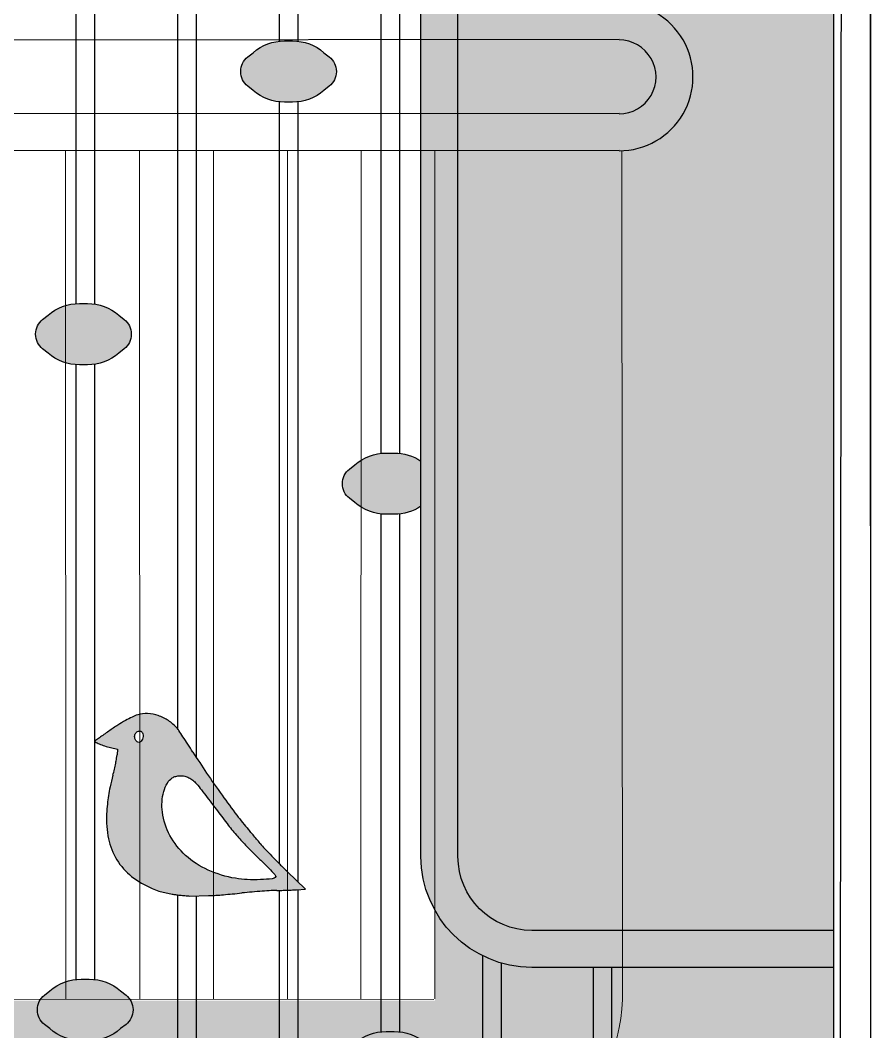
# Model space of a CAD drawing. Header units: millimetres. Extents: x 35877 to 3066687, y -650199 to -40525.
# Drawn here: x 147811.93 to 147834.94, y -179514.65 to -179487.28 of the extents above; entities that cross this region are included whole.
import ezdxf

# ---------------------------------------------------------------- set-up
doc = ezdxf.new("R2010")
doc.units = ezdxf.units.MM
doc.header["$MEASUREMENT"] = 0
for name, color, linetype, lineweight in [('A8_FURNITURE', 32, 'Continuous', 30), ('dim05', 1, 'Continuous', 13), ('Elevation 4.5', 206, 'Continuous', 5), ('FURNITURE', 32, 'Continuous', 9), ('NAME PLATE', 7, 'Continuous', 25)]:
    doc.layers.add(name, color=color, linetype=linetype, lineweight=lineweight)

msp = doc.modelspace()

# ---------------------------------------------------------------- hatches: boundary and pattern name
at = {"layer": 'dim05', "lineweight": 0, "true_color": 0xa47149, "transparency": 33554630}
h = msp.add_hatch(color=35, dxfattribs=at)
h.dxf.hatch_style = 1
h.paths.add_polyline_path([(147833.9333789536, -179435.8508806982), (147787.9412881414, -179435.8508806982), (147787.9489375521, -179527.8102054721), (147833.9410283643, -179527.8102054721), (147833.9397890665, -179512.9116729833), (147827.9410283643, -179512.9116729833), (147827.9410283643, -179515.8102054721, -0.4142135623730951), (147824.9410283643, -179518.8102054721), (147796.9434750057, -179518.8102054721, -0.4142135623730951), (147793.9434750057, -179515.8102054721), (147793.9434750057, -179446.816105517, -0.4142135623730951), (147796.9434750057, -179443.816105517), (147824.9410283643, -179443.816105517, -0.4142135623730951), (147827.9410283643, -179446.816105517), (147827.9410283643, -179473.7118078662), (147833.9365283219, -179473.7118078662)])
h = msp.add_hatch(color=35, dxfattribs=at)
h.dxf.hatch_style = 1
h.paths.add_polyline_path([(147833.9365283219, -179473.7118078662), (147825.7743616977, -179473.7118078662, 0.4142135623730951), (147822.7743616977, -179476.7118078662), (147822.7743616977, -179509.9116729833, 0.4142135623730951), (147825.7743616977, -179512.9116729833), (147833.9397890665, -179512.9116729833), (147833.9397058839, -179511.9116729833), (147825.7743616977, -179511.9116729833, -0.4142135623730951), (147823.7743616977, -179509.9116729833), (147823.7743616977, -179476.7118078662, -0.4142135623730951), (147825.7743616977, -179474.7118078662), (147833.9366115044, -179474.7118078662)])
h = msp.add_hatch(color=35, dxfattribs=at)
h.dxf.hatch_style = 1
h.paths.add_polyline_path([(147833.9366115044, -179474.7118078662), (147825.7743616977, -179474.7118078662, 0.414213562373095), (147823.7743616977, -179476.7118078662), (147823.7743616977, -179509.9116729833, 0.4142135623730951), (147825.7743616977, -179511.9116729833), (147833.9397058839, -179511.9116729833)])
at = {"layer": 'Elevation 4.5', "lineweight": 0, "true_color": 0x000000, "transparency": 33554628}
h = msp.add_hatch(color=18, dxfattribs=at)
h.dxf.hatch_style = 1
h.paths.add_polyline_path([(147820.4847196697, -179488.6757019529, 0.2335693837455621), (147820.29468628, -179488.2755619868), (147820.1500166119, -179488.1612626045, 0.1866468864992518), (147819.2999438364, -179487.8447661146), (147819.0836106114, -179487.8447661146, 0.1866468864992447), (147818.2335378358, -179488.1612626045), (147818.0888681678, -179488.2755619868, 0.2294381312187929), (147817.8988347781, -179488.6678892743, 0.2335693837448415), (147818.0888681678, -179489.0680292404), (147818.2335378358, -179489.1823286227, 0.1866468864992493), (147819.0836106114, -179489.4988251126), (147819.2999438364, -179489.4988251126, 0.1866468864992456), (147820.1500166119, -179489.1823286227), (147820.2946862799, -179489.0680292405, 0.2294381312761698)])
h = msp.add_hatch(color=18, dxfattribs=at)
h.dxf.hatch_style = 1
h.paths.add_polyline_path([(147814.9364985196, -179495.7869500763, 0.2335693837455621), (147814.74646513, -179495.3868101101), (147814.6017954619, -179495.2725107278, 0.1866468864992518), (147813.7517226864, -179494.9560142379), (147813.5353894614, -179494.9560142379, 0.1866468864992447), (147812.6853166858, -179495.2725107278), (147812.5406470178, -179495.3868101102, 0.2294381312187929), (147812.3506136281, -179495.7791373976, 0.2335693837448415), (147812.5406470178, -179496.1792773637), (147812.6853166858, -179496.293576746, 0.1866468864992493), (147813.5353894614, -179496.610073236), (147813.7517226864, -179496.610073236, 0.1866468864992456), (147814.6017954619, -179496.293576746), (147814.7464651299, -179496.1792773638, 0.2294381312761698)])
h = msp.add_hatch(color=18, dxfattribs=at)
h.dxf.hatch_style = 1
h.paths.add_polyline_path([(147822.7743616976, -179499.2152104836, 0.1540341310282323), (147822.0499085805, -179498.9966278288), (147821.8335753555, -179498.9966278288, 0.1866468864992425), (147820.98350258, -179499.3131243188), (147820.8388329119, -179499.4274237011, 0.2294381312187928), (147820.6487995222, -179499.8197509885, 0.2335693837448415), (147820.8388329119, -179500.2198909547), (147820.98350258, -179500.334190337, 0.1866468864992494), (147821.8335753555, -179500.6506868269), (147822.0499085805, -179500.6506868269, 0.154034131035368), (147822.7743616976, -179500.4321041722)])
h = msp.add_hatch(color=18, dxfattribs=at)
h.dxf.hatch_style = 1
edge = h.paths.add_edge_path()
edge.add_arc((147797.3773806192, -179519.176077728), 22.71277757108558, 32.16172456926157, 32.81148210288643)
edge.add_arc((147802.6574918077, -179515.7717804727), 16.43035654375045, 32.81148210665176, 33.63723764329593)
edge.add_arc((147801.6787897627, -179516.4229767994), 17.60590507442646, 33.63732160428831, 34.28730340976625)
edge.add_arc((147815.667666228, -179506.8849539671), 0.674793347500813, 34.28730343310656, 41.16894355051372)
edge.add_arc((147815.2709495965, -179507.2318734695), 1.201801152872894, 41.16894354354579, 55.9920307366927)
edge.add_arc((147815.2925292873, -179507.1998898589), 1.163218327600577, 55.99203073469801, 71.17988011244289)
edge.add_arc((147815.3297655773, -179507.0906407759), 1.047797777297143, 71.1799864031716, 87.21540258183099)
edge.add_arc((147815.3436360747, -179506.8054666406), 0.7622865198643559, 87.21540257365744, 107.569980809068)
edge.add_arc((147815.5028427223, -179507.3082634406), 1.289687106465092, 107.5699808175182, 114.984230487483)
edge.add_arc((147816.0664130053, -179508.517712782), 2.62399560651567, 114.984230472451, 119.3422138767468)
edge.add_arc((147816.6739639419, -179509.5984892265), 3.863832637452334, 119.3422138913767, 122.918402823684)
edge.add_arc((147819.2561690607, -179513.587160935), 8.615388727239672, 122.9184028174024, 124.8820485785528)
edge.add_arc((147846.7349115082, -179553.0033265547), 56.66448235709579, 124.8820485660495, 125.0486099598604)
edge.add_arc((147833.2549963353, -179533.786732658), 33.19140002734221, 125.0486100054601, 125.297528854635)
edge.add_arc((147853.8726184493, -179562.9087078726), 68.87298886579251, 125.2975288079876, 125.400118313947)
edge.add_arc((147814.1229955112, -179506.9757993331), 0.2543122433924807, 125.400118316436, 130.7660377782542)
edge.add_arc((147813.9681525722, -179506.7961969433), 0.01717651394238802, 130.7660378935498, 241.7913550572283)
edge.add_arc((147814.6465556764, -179505.5314387559), 1.452392192579913, 241.7913550735764, 246.6074439563219)
edge.add_arc((147814.7176788858, -179505.3670241132), 1.631530925651959, 246.6074439603124, 252.0734011422824)
edge.add_arc((147814.8823448605, -179504.8580164882), 2.166510967779784, 252.0734011402797, 256.4923487535344)
edge.add_line((147814.376301603, -179506.9645990275), (147814.5606065602, -179507.0088727643))
edge.add_line((147814.5606065602, -179507.0088727643), (147814.5515573649, -179507.1638591555))
edge.add_arc((147813.7997491723, -179507.1199633068), 0.7530885764697608, 350.1867725936558, 356.65846321495945, ccw=False)
edge.add_arc((147809.1078411803, -179506.30841453), 5.514665208493895, 348.6954306194755, 350.18677260226514, ccw=False)
edge.add_arc((147808.4571561621, -179506.1783477948), 6.178222552240888, 347.16117339176003, 348.6954936126226, ccw=False)
edge.add_arc((147808.2059700786, -179506.1211054187), 6.435848517784304, 345.672186875351, 347.1612144690426, ccw=False)
edge.add_arc((147826.1215538912, -179510.6969934413), 12.0548760364553, 165.6721868666316, 167.2040636775351)
edge.add_arc((147818.2587843098, -179508.9112024595), 3.991862026780903, 167.204063686911, 170.6969806769675)
edge.add_arc((147817.6457801724, -179508.8107816753), 3.370687006033028, 170.6970534266985, 174.5650807287393)
edge.add_arc((147820.7964711068, -179509.1105471331), 6.535606071972467, 174.565080738195, 176.9223248547493)
edge.add_arc((147816.8729948555, -179508.8995924587), 2.606462683265474, 176.9223248525256, 191.7869719320551)
edge.add_arc((147816.077201803, -179509.0656534511), 1.793527977553087, 191.7869719330732, 211.4585563509173)
edge.add_arc((147816.0123059103, -179509.1053571652), 1.717449979413286, 211.4585563533364, 231.6243327161126)
edge.add_arc((147816.3394108653, -179508.6922931784), 2.244346087587395, 231.6243327160234, 248.1267195580764)
edge.add_line((147815.5032683944, -179510.7750690015), (147815.6823824881, -179510.8469753964))
edge.add_line((147815.6823824881, -179510.8469753964), (147816.0416317896, -179510.9287750923))
edge.add_arc((147816.336600227, -179509.3893083645), 1.567470632925063, 259.1533424034242, 262.434350220214)
edge.add_arc((147816.8796066595, -179505.3009690814), 5.691712875962254, 262.4343501949585, 263.6909855828025)
edge.add_arc((147816.9410529885, -179504.7451968664), 6.250871535311828, 263.6909856047576, 264.9343735003256)
edge.add_arc((147816.8106317576, -179506.2165066291), 4.773792622310335, 264.9343735001598, 266.4562436123144)
edge.add_line((147816.5155598631, -179510.981171211), (147817.0223996082, -179510.9654574148))
edge.add_line((147817.0223996082, -179510.9654574148), (147817.148331235, -179510.9654574148))
edge.add_arc((147817.1483312346, -179509.9168811587), 1.048576256143861, 270.0000000222639, 274.4026507890214)
edge.add_arc((147814.9740325811, -179481.6764288086), 29.37260710579882, 274.4026507642312, 274.7970686569487)
edge.add_arc((147815.177679853, -179484.103539244), 26.9369681186945, 274.7971488530964, 275.310263421353)
edge.add_arc((147814.1965885881, -179473.5486804395), 37.53732586980061, 275.3103236337591, 275.7105061503938)
edge.add_arc((147819.904535844, -179530.6290282476), 19.82770500941959, 94.91844812055871, 95.7105061553006, ccw=False)
edge.add_arc((147819.9851788427, -179531.5659648005), 20.76810566715427, 94.15348781103518, 94.9184901770812, ccw=False)
edge.add_arc((147819.8212007533, -179529.3077800935), 18.50397515314464, 93.39746178999599, 94.1535177038175, ccw=False)
edge.add_arc((147818.9116976691, -179513.9876378147), 3.156859616249403, 90.60034834854628, 93.39746178710669, ccw=False)
edge.add_arc((147818.7950881743, -179502.8591200267), 7.972269097740296, 270.6003483631366, 271.0369806123186)
edge.add_line((147818.9393682109, -179510.8300834464), (147819.6495606159, -179510.7943167216))
edge.add_arc((147835.7738480023, -179493.4859923778), 23.65524752161354, 223.9404505925304, 227.0283183088817, ccw=False)
edge.add_arc((147830.2813877535, -179498.8010874221), 16.01214733226215, 222.896776801858, 223.8834857300156, ccw=False)
edge.add_arc((147821.3865842227, -179507.0657165119), 3.870416654803198, 220.0632280018442, 222.8967767977496, ccw=False)
edge.add_arc((147742.807498636, -179573.1493051186), 98.80242968147073, 40.06322799918034, 40.1516844981128)
edge.add_arc((147756.0190694464, -179562.0038692869), 81.51757089850346, 40.15175099837433, 40.25570186641909)
edge.add_arc((147759.310527162, -179559.2169685629), 77.20474009557171, 40.25575072261492, 40.34538112926886)
edge.add_arc((147813.6483098325, -179513.0611362149), 5.909891156234724, 40.3453811102247, 40.94446054311418)
edge.add_arc((147823.9866233364, -179504.0917567609), 7.776981894013973, 217.2227130501662, 220.944460562683, ccw=False)
edge.add_arc((147837.3198111429, -179493.9629831504), 24.52111375975269, 215.641396512841, 217.2227130518501, ccw=False)
edge.add_arc((147839.2127360707, -179492.6057122927), 26.85035160999695, 214.0867432932073, 215.6413965111122, ccw=False)
edge.add_arc((147833.6974706722, -179496.3379669446), 20.19093142486694, 212.1617245665263, 214.0867432949394, ccw=False)
edge = h.paths.add_edge_path(flags=16)
edge.add_arc((147815.2551457157, -179506.6452220634), 0.2322651146118047, 204.4953488956486, 219.9434680252169, ccw=False)
edge.add_arc((147815.2031712221, -179506.6689031097), 0.1751499683182469, 171.290389192147, 204.4953488683468, ccw=False)
edge.add_arc((147815.1939503087, -179506.6674905286), 0.1658214834924032, 136.6978099472737, 171.2903892049318, ccw=False)
edge.add_arc((147815.1563189137, -179506.63202578), 0.1141120038685766, 93.00279646678632, 136.6978099550661, ccw=False)
edge.add_arc((147815.1556105935, -179506.6185228373), 0.1005904958060329, 45.000014898631775, 93.00279645580622, ccw=False)
edge.add_arc((147815.1590851192, -179506.6150483478), 0.09567680006221069, 11.325878481928214, 45.00003095784922, ccw=False)
edge.add_arc((147814.999201982, -179506.6470712548), 0.2587353297781608, -4.7066212332899795, 11.325878482564974, ccw=False)
edge.add_arc((147814.9858490487, -179506.6459718903), 0.272133442740565, 339.6071331042216, 355.2933787699598, ccw=False)
edge.add_arc((147815.1203096899, -179506.6959583003), 0.1286820390840577, 312.14464819820995, 339.6071330874381, ccw=False)
edge.add_arc((147815.1104135457, -179506.6850231629), 0.1434302898713241, 290.55917258419873, 312.14464822246345, ccw=False)
edge.add_arc((147815.1367952102, -179506.7553625901), 0.06830621089635083, 252.9833380006609, 290.55917254643856, ccw=False)
edge.add_arc((147815.1413348531, -179506.7405295162), 0.08381841382622764, 219.9434680186553, 252.98333803240502, ccw=False)
edge = h.paths.add_edge_path(flags=16)
edge.add_arc((147816.2235740789, -179508.055073262), 0.3224896342936749, 104.54598176385619, 123.51146245731499, ccw=False)
edge.add_arc((147816.268062027, -179508.2265276386), 0.4996217341068242, 90.8832227233267, 104.5459817776453, ccw=False)
edge.add_arc((147816.2686449192, -179508.2643376071), 0.5374361954011544, 77.69642233482853, 90.88322270792588, ccw=False)
edge.add_arc((147816.2843161701, -179508.1924843175), 0.4638938039961975, 62.970975317138425, 77.69642235515062, ccw=False)
edge.add_arc((147816.2123083019, -179508.3336309087), 0.622347246046015, 51.14747338085027, 62.970975305511615, ccw=False)
edge.add_arc((147816.1005017219, -179508.4724294874), 0.8005767519077509, 41.35852815053022, 51.14747337910302, ccw=False)
edge.add_arc((147814.4488283633, -179509.9264520537), 3.00107817356593, 37.224918750188124, 41.3585281564371, ccw=False)
edge.add_arc((147762.9911720024, -179549.0202243238), 67.62470719938264, 36.79428501611818, 37.22491874805053, ccw=False)
edge.add_arc((147851.5846125205, -179482.7576443767), 43.00768952093476, 216.7942850155055, 217.637653555101)
edge.add_arc((147823.3733381983, -179504.5128003693), 7.382378137841509, 217.6376535555531, 220.7440865039881)
edge.add_arc((147822.2717899359, -179505.461756994), 5.928443046414641, 220.7440865036091, 224.3298438756137)
edge.add_arc((147832.7736343752, -179495.2027514746), 20.60958506176154, 224.3298438766727, 225.7480068876762)
edge.add_arc((147805.4478753349, -179523.2514756012), 18.5494245306522, 44.86726686309112, 45.748006887651115, ccw=False)
edge.add_arc((147814.8569361045, -179513.8859087791), 5.27372242245683, 42.62086097932121, 44.86726685715291, ccw=False)
edge.add_arc((147813.0757934524, -179515.5249506627), 7.694244565161012, 41.450303158881525, 42.62086099310898, ccw=False)
edge.add_arc((147818.8269542376, -179510.4456396208), 0.02122358009796283, -32.61788156688658, 41.45030317844203, ccw=False)
edge.add_arc((147818.7392134608, -179510.3894884626), 0.125393616470867, 275.88485687641503, 327.3821184445491, ccw=False)
edge.add_arc((147818.2092174377, -179505.2475320521), 5.294591959775962, 272.4032081349221, 275.8848568685409, ccw=False)
edge.add_arc((147818.263040271, -179506.5299896504), 4.011005426326134, 267.33728693384694, 272.40320813495885, ccw=False)
edge.add_arc((147818.2018968586, -179507.8447152595), 2.694858799206424, 260.5119849194672, 267.33728693438877, ccw=False)
edge.add_arc((147818.2577718204, -179507.5103900631), 3.033820962743133, 245.8124506496482, 260.51198491980324, ccw=False)
edge.add_arc((147817.9687166535, -179508.1539409646), 2.328334852051495, 227.8874133910659, 245.81245064905892, ccw=False)
edge.add_arc((147817.7707442392, -179508.3729446421), 2.033113430747092, 208.563410003735, 227.8874133889282, ccw=False)
edge.add_arc((147817.5893467847, -179508.4716927488), 1.826579595609213, 187.620794974303, 208.563486297588, ccw=False)
edge.add_arc((147817.1910334675, -179508.5249862374), 1.424716814798801, 176.1607285301803, 187.6207949680533, ccw=False)
edge.add_arc((147817.0778371067, -179508.5173898108), 1.311265848237073, 163.965792939255, 176.1607285358748, ccw=False)
edge.add_arc((147816.8217848945, -179508.443802553), 1.044849219870216, 150.4171642868732, 163.9657929342519, ccw=False)
edge.add_arc((147816.2757072035, -179508.1338035952), 0.4169159444802546, 123.51146246436971, 150.4171642894861, ccw=False)
h = msp.add_hatch(color=18, dxfattribs=at)
h.dxf.hatch_style = 1
h.paths.add_polyline_path([(147814.9852960742, -179514.0638829931, 0.2335693837455621), (147814.7952626845, -179513.6637430269), (147814.6505930164, -179513.5494436446, 0.1866468864992518), (147813.8005202409, -179513.2329471547), (147813.5841870159, -179513.2329471547, 0.1866468864992447), (147812.7341142403, -179513.5494436446), (147812.5894445723, -179513.663743027, 0.2294381312187929), (147812.3994111826, -179514.0560703144, 0.2335693837448415), (147812.5894445723, -179514.4562102805), (147812.7341142403, -179514.5705096628, 0.1866468864992493), (147813.5841870159, -179514.8870061528), (147813.8005202409, -179514.8870061528, 0.1866468864992456), (147814.6505930164, -179514.5705096628), (147814.7952626844, -179514.4562102806, 0.2294381312761698)])
at = {"layer": 'NAME PLATE', "lineweight": 0, "true_color": 0x000000, "transparency": 33554687}
h = msp.add_hatch(color=18, dxfattribs=at)
h.dxf.hatch_style = 1
h.set_gradient(color1=(153, 155, 55), color2=(229, 232, 120), name='INVCYLINDER')
h.paths.add_polyline_path([(147828.1930536732, -179448.8842849353, 0.4109880837196706), (147823.1558561839, -179443.9023187343), (147823.1558561839, -179486.8484026891), (147828.1930536732, -179486.8447528988)], flags=17)
h.paths.add_polyline_path([(147828.1932208911, -179490.8622906549, 0.9852287181319922), (147828.1308178998, -179486.8638287072), (147823.1558561839, -179486.8484026891), (147823.1558561839, -179513.8091620171), (147799.0937123773, -179513.8091620171), (147799.0937123773, -179443.9020153749, 0.4142438736979137), (147794.111031105, -179448.8842849782), (147794.0637649731, -179513.8338188594, 0.4139882622943566), (147799.0637634936, -179518.8376652783), (147823.1130773901, -179518.8561660311, 0.4196556007892562), (147828.2217151825, -179513.8289367436)])

# ---------------------------------------------------------------- linework, layer by layer
at = {"layer": 'A8_FURNITURE', "linetype": 'ByBlock', "transparency": 33554687}
for p, q in [((147805.1335622975, -179487.8135204977, 0.09655821470844032), (147828.1327340939, -179487.7968560419, -0.005341385572617833)), ((147828.1349551934, -179489.8095384896, -0.005341385572617833), (147805.1324542961, -179489.8135208806, 0.09655821470844032)), ((147828.1352335503, -179490.8095384509, -0.005341385572617833), (147805.1327326529, -179490.8135208419, 0.09655821470844032))]:
    msp.add_line(p, q, dxfattribs=at)
at = {"layer": 'A8_FURNITURE', "linetype": 'ByBlock', "lineweight": 15, "transparency": 33554687}
for p, q in [((147813.1586970536, -179490.8148598576, -0.005341385572617833), (147813.1660847955, -179513.7720445507, -260.7309773997318)), ((147815.158697286, -179490.8154165715, -0.005341385572617833), (147815.1660853012, -179513.7735831191, -260.7309773997318)), ((147817.1586967013, -179490.8130375407, -0.005341385572617833), (147817.166085807, -179513.7751216875, -260.7309773997318)), ((147819.1624585114, -179490.8122616283, -175.1587648751721), (147819.1660863127, -179513.7766602559, -260.7309773997318)), ((147821.1512879374, -179513.7781874398, -260.7309773997318), (147821.1527688481, -179490.8116575824, -175.1528191198062)), ((147828.2115195427, -179490.8143579401, -186.1791207335177), (147828.2216555164, -179513.7816509797, -264.8791426845772)), ((147823.1239729275, -179513.7797049948, -260.7309773997318), (147799.0952493606, -179513.7612200818, -260.7309773997318))]:
    msp.add_line(p, q, dxfattribs=at)
at = {"layer": 'A8_FURNITURE', "linetype": 'ByBlock', "transparency": 33554687, "elevation": -0.005341385572617833}
msp.add_lwpolyline([(147788.1148941412, -179435.7907197089), (147834.1745089414, -179435.8296912353), (147834.1072745206, -179527.8427822833)], dxfattribs=at)
at = {"layer": 'A8_FURNITURE', "linetype": 'ByBlock', "lineweight": 15, "transparency": 33554687, "elevation": -0.005341385572617833}
msp.add_lwpolyline([(147823.1512879373, -179513.7595789251), (147823.152768065, -179490.811050596)], dxfattribs=at)
at = {"layer": 'A8_FURNITURE', "linetype": 'ByBlock', "transparency": 33554687}
for radius in [1.999999924652877, 0.9999999246528772]:
    msp.add_arc((147828.1319044493, -179488.8159432846, -0.005341385572617833), radius, 269.9840513279892, 90, dxfattribs=at)
at = {"layer": 'A8_FURNITURE', "linetype": 'ByBlock', "lineweight": 15, "transparency": 33554687}
msp.add_arc((147822.9969614754, -179513.581647723, -269.0273079685351), 5.228520739575467, 271.2718854368276, 357.8077663662448, dxfattribs=at)
at = {"layer": 'Elevation 4.5', "color": 18, "lineweight": 30, "true_color": 0x000000, "transparency": 33554687}
for p, q in [((147834.9410283643, -179527.8102054721, -0.005341385572617833), (147834.9333789536, -179434.8508806982, -0.005341385572617833)), ((147818.9419458548, -179464.8433887099, -0.005341385572617833), (147818.9419458548, -179487.850555959, -0.005341385572617833)), ((147819.4419458549, -179464.8650733169, -0.005341385572617833), (147819.4419458549, -179487.850555959, -0.005341385572617833)), ((147816.6921497416, -179480.3185647542, -0.005341385572617833), (147816.6921497416, -179489.7464426201, -0.005341385572617833)), ((147816.1921497416, -179480.5816570163, -0.005341385572617833), (147816.1921497416, -179489.7858124236, -0.005341385572617833)), ((147821.691741968, -179483.917347112, -0.005341385572617833), (147821.691741968, -179499.0028522813, -0.005341385572617833)), ((147822.191741968, -179483.917347112, -0.005341385572617833), (147822.191741968, -179499.0028522812, -0.005341385572617833)), ((147813.9423536284, -179486.9832260517, -0.005341385572617833), (147813.9423536284, -179494.9622671672, -0.005341385572617833)), ((147813.4423536284, -179487.0950708166, -0.005341385572617833), (147813.4423536284, -179494.9523849168, -0.005341385572617833)), ((147818.9419458548, -179489.4921660522, -0.005341385572617833), (147818.9419458548, -179510.1065788832, -0.005341385572617833)), ((147819.4419458549, -179489.4921660522, -0.005341385572617833), (147819.4419458549, -179510.5938343978, -0.005341385572617833)), ((147816.6921497416, -179489.7464426201, -0.005341385572617833), (147816.6921497416, -179507.2234054682, -0.005341385572617833)), ((147816.1921497416, -179489.7858124236, -0.005341385572617833), (147816.1921497416, -179506.4603799384, -0.005341385572617833)), ((147813.4423536284, -179496.6019347506, -0.005341385572617833), (147813.4423536284, -179511.9806925725, -0.005341385572617833)), ((147813.9423536284, -179496.5920525002, -0.005341385572617833), (147813.9423536284, -179511.9708103221, -0.005341385572617833)), ((147821.691741968, -179500.6444623745, -0.005341385572617833), (147821.691741968, -179514.6549075193, -0.005341385572617833)), ((147822.191741968, -179500.6444623745, -0.005341385572617833), (147822.191741968, -179514.6549075192, -0.005341385572617833)), ((147814.3763011983, -179506.9645989303, -0.005341385572617833), (147814.5606065602, -179507.0088727643, -0.005341385572617833)), ((147814.5606065602, -179507.0088727643, -0.005341385572617833), (147814.5515574039, -179507.163858487, -0.005341385572617833)), ((147819.6495606159, -179510.7943167216, -0.005341385572617833), (147819.158771893, -179510.3203886482, -0.005341385572617833)), ((147815.5032699035, -179510.7750696073, -0.005341385572617833), (147815.6823824881, -179510.8469753964, -0.005341385572617833)), ((147815.6823824881, -179510.8469753964, -0.005341385572617833), (147816.0416317896, -179510.9287750923, -0.005341385572617833)), ((147818.9419458548, -179510.8300363723, -0.005341385572617833), (147818.9419458548, -179518.2976740648, -0.005341385572617833)), ((147819.4089005984, -179510.811116682, -0.005341385572617833), (147819.6495606159, -179510.7943167216, -0.005341385572617833)), ((147819.4419458548, -179510.8088098634, -0.005341385572617833), (147819.4419458548, -179518.3102054721, -0.005341385572617833)), ((147816.1921497416, -179510.9510131917, -0.005341385572617833), (147816.1921497416, -179518.2976740648, -0.005341385572617833)), ((147816.5155598631, -179510.981171211, -0.005341385572617833), (147817.0223996082, -179510.9654574148, -0.005341385572617833)), ((147816.6921497416, -179510.9923656169, -0.005341385572617833), (147816.6921497416, -179518.3102054721, -0.005341385572617833)), ((147817.0223996082, -179510.9654574148, -0.005341385572617833), (147817.1483322761, -179510.9654574148, -0.005341385572617833)), ((147813.4423536284, -179511.9806925725, -0.005341385572617833), (147813.4423536284, -179513.2391716071, -0.005341385572617833)), ((147813.9423536284, -179511.9708103221, -0.005341385572617833), (147813.9423536284, -179513.2391716071, -0.005341385572617833)), ((147824.4415380812, -179512.5993450629, -0.005341385572617833), (147824.4415380812, -179518.2976740648, -0.005341385572617833)), ((147824.9415380812, -179512.7937564006, -0.005341385572617833), (147824.9415380812, -179518.3102054721, -0.005341385572617833))]:
    msp.add_line(p, q, dxfattribs=at)
at = {"layer": 'Elevation 4.5', "color": 18, "lineweight": 30, "true_color": 0x000000, "transparency": 33554687, "elevation": -0.005341385572617833}
msp.add_lwpolyline([(147834.9333789536, -179434.8508806982), (147786.9412881414, -179434.8508806982), (147786.9489375521, -179527.8102054721), (147834.9410283643, -179527.8102054721)], close=True, dxfattribs=at)
for points in [[(147827.4410283643, -179473.7118078662), (147827.4410283643, -179446.816105517, 0.4142135623730951), (147824.9410283643, -179444.316105517), (147796.9434750057, -179444.316105517, 0.4142135623730951), (147794.4434750057, -179446.816105517), (147794.4434750057, -179515.8102054721, 0.4142135623730951), (147796.9434750057, -179518.3102054721), (147824.9410283643, -179518.3102054721, 0.4142135623730951), (147827.4410283643, -179515.8102054721), (147827.4410283643, -179512.9116729833)], [(147822.7743616976, -179500.4321041721, -0.1540341310315644), (147822.0499085805, -179500.6506868269), (147821.8335753555, -179500.6506868269, -0.1866468864992491), (147820.98350258, -179500.334190337), (147820.8388329119, -179500.2198909547, -0.2294381312374742), (147820.6487995222, -179499.8275636672), (147820.6487995222, -179499.8197509885, -0.2294381312374741), (147820.8388329119, -179499.4274237011), (147820.98350258, -179499.3131243188, -0.1866468864992491), (147821.8335753555, -179498.9966278288), (147822.0499085805, -179498.9966278288, -0.1540341310319655), (147822.7743616976, -179499.2152104836)]]:
    msp.add_lwpolyline(points, format="xyb", dxfattribs=at)
for points in [[(147820.4848883006, -179488.6674546662), (147820.4848883006, -179488.6752673449, -0.2294381312374742), (147820.294854911, -179489.0675946324), (147820.1501852429, -179489.1818940146, -0.1866468864992491), (147819.3001124673, -179489.4983905046), (147819.0837792424, -179489.4983905046, -0.1866468864992491), (147818.2337064668, -179489.1818940146), (147818.0890367987, -179489.0675946324, -0.2294381312374742), (147817.8990034091, -179488.6752673449), (147817.8990034091, -179488.6674546662, -0.2294381312374741), (147818.0890367988, -179488.2751273788), (147818.2337064668, -179488.1608279965, -0.1866468864992491), (147819.0837792424, -179487.8443315065), (147819.3001124673, -179487.8443315065, -0.1866468864992491), (147820.1501852429, -179488.1608279965), (147820.294854911, -179488.2751273788, -0.2294381312374741)], [(147814.9362587274, -179495.7732534944), (147814.9362587274, -179495.781066173, -0.2294381312374742), (147814.7462253377, -179496.1733934605), (147814.6015556697, -179496.2876928428, -0.1866468864992491), (147813.7514828941, -179496.6041893327), (147813.5351496691, -179496.6041893327, -0.1866468864992491), (147812.6850768936, -179496.2876928428), (147812.5404072255, -179496.1733934605, -0.2294381312374742), (147812.3503738359, -179495.781066173), (147812.3503738359, -179495.7732534944, -0.2294381312374741), (147812.5404072255, -179495.3809262069), (147812.6850768936, -179495.2666268246, -0.1866468864992491), (147813.5351496691, -179494.9501303347), (147813.7514828941, -179494.9501303347, -0.1866468864992491), (147814.6015556697, -179495.2666268246), (147814.7462253377, -179495.3809262069, -0.2294381312374741)], [(147815.2267387967, -179506.5473945971, -0.147998), (147815.2528987312, -179506.5962585562, -0.070065), (147815.2570651909, -179506.6682970978, -0.06855499999999999), (147815.2409267288, -179506.7407979826, -0.120405), (147815.206655963, -179506.7913699784, -0.09446399999999999), (147815.1607825954, -179506.8193183857, -0.16544), (147815.1168055456, -179506.820678375, -0.145171), (147815.0770731274, -179506.7943436138, -0.06750700000000001), (147815.043785815, -179506.7415240667, -0.145904), (147815.0300406897, -179506.642382737, -0.152099), (147815.0732745149, -179506.5537622684, -0.193), (147815.1503416703, -179506.5180704292, -0.212568)], [(147816.4951285342, -179507.779258461, -0.051635), (147816.6027164996, -179507.8489686203, -0.042739), (147816.7014064654, -179507.9434336226, -0.018038), (147816.8384860795, -179508.1109614304, -0.001879), (147817.1444359292, -179508.5168290355, 0.00368), (147817.527326843, -179509.0209771852, 0.013555), (147817.7802154159, -179509.331149102, 0.015647), (147818.0310081472, -179509.6044863811, 0.006188), (147818.3919547168, -179509.9649425932, -0.003843), (147818.594656966, -179510.1654799126, -0.009801), (147818.7375988335, -179510.3148298142, -0.005108), (147818.8428619446, -179510.4315902362, -0.334926), (147818.8448305366, -179510.4570798257, -0.228559), (147818.7520699639, -179510.5142212545, -0.015192), (147818.4312434594, -179510.5374666893, -0.022109), (147818.0767003953, -179510.5366643291, -0.029789), (147817.7576783719, -179510.5027095943, -0.06422699999999999), (147817.0147442481, -179510.2778712443, -0.078375), (147816.4073464443, -179509.8811544004, -0.084521), (147815.9850612072, -179509.3449972803, -0.091628), (147815.7789008102, -179508.7139289809, -0.050044), (147815.7695131902, -179508.4296022576, -0.053263), (147815.8175834777, -179508.1552035113, -0.059186), (147815.9131391992, -179507.927980013, -0.11794), (147816.045525451, -179507.7861899223, -0.082944), (147816.142580128, -179507.7429201839, -0.059685), (147816.2603606802, -179507.7269652637, -0.057602), (147816.3831683454, -179507.7392451876, -0.06434)], [(147814.9852960742, -179514.0560703144), (147814.9852960742, -179514.063882993, -0.2294381312374742), (147814.7952626845, -179514.4562102805), (147814.6505930164, -179514.5705096628, -0.1866468864992491), (147813.8005202409, -179514.8870061527), (147813.5841870159, -179514.8870061527, -0.1866468864992491), (147812.7341142403, -179514.5705096628), (147812.5894445723, -179514.4562102805, -0.2294381312374742), (147812.3994111826, -179514.063882993), (147812.3994111826, -179514.0560703144, -0.2294381312374741), (147812.5894445723, -179513.6637430269), (147812.7341142403, -179513.5494436446, -0.1866468864992491), (147813.5841870159, -179513.2329471547), (147813.8005202409, -179513.2329471547, -0.1866468864992491), (147814.6505930164, -179513.5494436446), (147814.7952626845, -179513.6637430269, -0.2294381312374741)], [(147823.2346844138, -179515.4718062265), (147823.2346844138, -179515.4796189052, -0.2294381312374742), (147823.0446510241, -179515.8719461927), (147822.8999813561, -179515.986245575, -0.1866468864992491), (147822.0499085805, -179516.3027420649), (147821.8335753555, -179516.3027420649, -0.1866468864992491), (147820.98350258, -179515.986245575), (147820.8388329119, -179515.8719461926, -0.2294381312374742), (147820.6487995223, -179515.4796189052), (147820.6487995223, -179515.4718062265, -0.2294381312374741), (147820.8388329119, -179515.0794789391), (147820.98350258, -179514.9651795567, -0.1866468864992491), (147821.8335753556, -179514.6486830668), (147822.0499085805, -179514.6486830668, -0.1866468864992491), (147822.8999813561, -179514.9651795567), (147823.0446510242, -179515.0794789391, -0.2294381312374741)]]:
    msp.add_lwpolyline(points, format="xyb", close=True, dxfattribs=at)
at = {"layer": 'Elevation 4.5', "color": 18, "lineweight": 30, "true_color": 0x000000, "transparency": 33554687}
for centre, radius, start, end in [((147816.0664130056, -179508.5177127814, -0.005341385572617833), 2.623995605995932, 114.9842620505946, 119.3423412243166), ((147815.5028427222, -179507.3082634407, -0.005341385572617833), 1.289687106467398, 107.5700582270566, 114.9842947078575), ((147815.3436360747, -179506.8054666407, -0.005341385572617833), 0.7622865199143046, 87.21550114132381, 107.5701117891638), ((147815.3297655772, -179507.0906407759, -0.005341385572617833), 1.04779777737952, 71.17894093709971, 87.21547428581289), ((147815.2925292873, -179507.199889859, -0.005341385572617833), 1.163218327678083, 55.99033052553914, 71.17893838429316), ((147819.2561690598, -179513.5871609349, -0.005341385572617833), 8.615388726649833, 122.9184072270336, 124.8820001330463), ((147816.6739639418, -179509.598489227, -0.005341385572617833), 3.863832637864203, 119.3423003619373, 122.9184126580669), ((147815.2709495964, -179507.2318734695, -0.005341385572617833), 1.201801152876731, 41.16895437226205, 55.99038510698892), ((147815.6676662278, -179506.8849539671, -0.005341385572617833), 0.6747933476355904, 34.28728766470163, 41.16896283715805), ((147853.8726184475, -179562.9087078657, -0.005341385572617833), 68.87298885913003, 125.2974447403902, 125.400118770422), ((147833.2549963189, -179533.7867326692, -0.005341385572617833), 33.19140002708405, 125.048690787769, 125.2973543724526), ((147846.7349115154, -179553.0033265448, -0.005341385572617833), 56.66448235315305, 124.8820412123008, 125.0486573099154), ((147801.6787897657, -179516.4229768022, -0.005341385572617833), 17.60590507348274, 33.63963304974417, 34.28730281757535), ((147802.6574918074, -179515.7717804718, -0.005341385572617833), 16.43035654344781, 32.81145026823948, 33.63971445102089), ((147813.9681525722, -179506.7961969433, -0.005341385572617833), 0.01717651394821247, 130.7660965104173, 241.7913230660654), ((147814.1229955112, -179506.9757993333, -0.005341385572617833), 0.2543122435719983, 125.4002412998836, 130.7660417286931), ((147814.6465556762, -179505.5314387561, -0.005341385572617833), 1.452392192378978, 241.7913546969756, 246.6073872706735), ((147814.7176788858, -179505.3670241127, -0.005341385572617833), 1.631530926074752, 246.6073935026646, 252.0732910358237), ((147814.8823448603, -179504.8580164884, -0.005341385572617833), 2.166510967498774, 252.073318219088, 256.4923377517713), ((147797.3773806185, -179519.176077728, -0.005341385572617833), 22.7127775716815, 32.16172667348491, 32.81145907321648), ((147809.1078411794, -179506.30841453, -0.005341385572617833), 5.514665209368815, 348.6964097871131, 350.1867665950325), ((147813.7997491723, -179507.1199633067, -0.005341385572617833), 0.7530885764547112, 350.1867285793639, 356.6585141558087), ((147833.6974706726, -179496.3379669451, -0.005341385572617833), 20.19093142500675, 212.1617221963798, 214.0865859447745), ((147808.2059700792, -179506.1211054182, -0.005341385572617833), 6.435848517269968, 345.6721553977515, 347.1611371658548), ((147808.4571561625, -179506.178347794, -0.005341385572617833), 6.178222552010446, 347.1610928608851, 348.6963676043101), ((147826.1215538917, -179510.6969934397, -0.005341385572617833), 12.05487603655545, 165.6722036769512, 167.2040408262537), ((147839.2127360709, -179492.6057122917, -0.005341385572617833), 26.85035161077118, 214.0866249709597, 215.6411502206617), ((147818.2587843096, -179508.9112024598, -0.005341385572617833), 3.991862026580391, 167.2039946496222, 170.696016738935), ((147817.6457801728, -179508.8107816748, -0.005341385572617833), 3.370687006320364, 170.6959118642008, 174.5650719962676), ((147837.3198111428, -179493.9629831509, -0.005341385572617833), 24.5211137593664, 215.6411268245675, 217.2226944170248), ((147820.7964711068, -179509.1105471329, -0.005341385572617833), 6.535606071959995, 174.5650762340507, 176.92237065276), ((147816.8729948554, -179508.8995924587, -0.005341385572617833), 2.606462683102706, 176.9224396811579, 191.7870045928499), ((147823.9866233365, -179504.0917567603, -0.005341385572617833), 7.776981894470183, 217.2226542962442, 220.9444901039444), ((147813.6483098333, -179513.061136215, -0.005341385572617833), 5.909891155698539, 40.34533837241754, 40.94442167811238), ((147816.0772018029, -179509.0656534511, -0.005341385572617833), 1.793527977537208, 191.7870193976387, 211.4572634356002), ((147759.3105271528, -179559.2169685604, -0.005341385572617833), 77.20474010099319, 40.25393379182198, 40.34537785101509), ((147756.0190694444, -179562.0038692917, -0.005341385572617833), 81.51757090312233, 40.15176540673674, 40.25398107157869), ((147742.8074986289, -179573.1493051314, -0.005341385572617833), 98.8024296951526, 40.06323170779858, 40.1516963876652), ((147821.3865842227, -179507.0657165115, -0.005341385572617833), 3.870416655076666, 220.0631333865136, 222.8968382302351), ((147830.2813877548, -179498.8010874243, -0.005341385572617833), 16.01214733164903, 222.8967916425021, 223.8834188702527), ((147816.0123059103, -179509.1053571653, -0.005341385572617833), 1.717449979410189, 211.4572061628554, 231.6246694259526), ((147831.5488127966, -179497.5821442781, -0.005341385572617833), 17.77060933858912, 223.8833701468429, 224.8626636515218), ((147829.2550025121, -179499.8649853347, -0.005341385572617833), 14.53441884502409, 224.8626611529618, 226.0012335160837), ((147816.3394108653, -179508.6922931785, -0.005341385572617833), 2.244346087537092, 231.6245903782494, 248.1267610720835), ((147819.821200754, -179529.3077800944, -0.005341385572617833), 18.50397515404232, 93.39745758670419, 94.1535299500955), ((147818.9116976691, -179513.9876378151, -0.005341385572617833), 3.156859616601853, 90.60039606350745, 93.39743714020685), ((147818.7950881752, -179502.8591200276, -0.005341385572617833), 7.972269096788517, 270.6003294621799, 271.5234740689025), ((147818.6453024763, -179497.2273159548, -0.005341385572617833), 13.60606469751603, 271.5234857007019, 272.1420494343368), ((147818.6646052192, -179497.7438669276, -0.005341385572617833), 13.08915319337521, 272.1421279045552, 272.7650460839433), ((147819.0415760952, -179505.5492042886, -0.005341385572617833), 5.274717938023607, 272.7650550723699, 273.9932356462571), ((147816.3366002273, -179509.3893083647, -0.005341385572617833), 1.567470632715429, 259.1533423915524, 262.4343329288668), ((147816.8796066581, -179505.3009690812, -0.005341385572617833), 5.691712876012644, 262.4343454510102, 263.6911730712478), ((147816.9410529896, -179504.7451968672, -0.005341385572617833), 6.250871534586711, 263.6911562976169, 264.9344625167766), ((147816.8106317574, -179506.21650663, -0.005341385572617833), 4.773792621397258, 264.9344900735414, 266.4562436128344), ((147817.1483312349, -179509.9168811591, -0.005341385572617833), 1.048576255737577, 270.0000568976769, 274.4025813558509), ((147814.9740325783, -179481.6764288089, -0.005341385572617833), 29.37260710572787, 274.4026482911935, 274.7970720492517), ((147815.1776798528, -179484.1035392406, -0.005341385572617833), 26.93696812207203, 274.7971525442707, 275.3102926893752), ((147814.1965885848, -179473.5486804408, -0.005341385572617833), 37.53732586885415, 275.3103446406365, 275.7104979593752), ((147819.9045358435, -179530.6290282475, -0.005341385572617833), 19.8277050092522, 94.91846796861405, 95.71052167073651), ((147819.985178842, -179531.5659648008, -0.005341385572617833), 20.7681056674129, 94.15349871873413, 94.91850912463102)]:
    msp.add_arc(centre, radius, start, end, dxfattribs=at)
at = {"layer": 'FURNITURE', "lineweight": 30, "transparency": 33554687, "elevation": -0.005341385572617833}
msp.add_lwpolyline([(147833.9410283643, -179527.8102054721), (147833.9333789536, -179435.8508806982), (147787.9412881414, -179435.8508806982), (147787.9489375521, -179527.8102054721)], dxfattribs=at)
for points in [[(147827.9410283643, -179473.7118078662), (147827.9410283643, -179446.816105517, 0.414213562373095), (147824.9410283643, -179443.816105517), (147796.9434750057, -179443.816105517, 0.414213562373095), (147793.9434750057, -179446.816105517), (147793.9434750057, -179515.8102054721, 0.414213562373095), (147796.9434750057, -179518.8102054721), (147824.9410283643, -179518.8102054721, 0.414213562373095), (147827.9410283643, -179515.8102054721), (147827.9410283643, -179512.9116729833)], [(147833.9410283643, -179512.9116729833), (147825.7743616977, -179512.9116729833, -0.4142135623730951), (147822.7743616977, -179509.9116729833), (147822.7743616977, -179476.7118078662, -0.4142135623730951), (147825.7743616977, -179473.7118078662), (147833.9410283643, -179473.7118078662)], [(147833.9410283643, -179511.9116729833), (147825.7743616977, -179511.9116729833, -0.4142135623730951), (147823.7743616977, -179509.9116729833), (147823.7743616977, -179476.7118078662, -0.4142135623730951), (147825.7743616977, -179474.7118078662), (147833.9410283643, -179474.7118078662)]]:
    msp.add_lwpolyline(points, format="xyb", dxfattribs=at)

doc.saveas('drawing.dxf')
